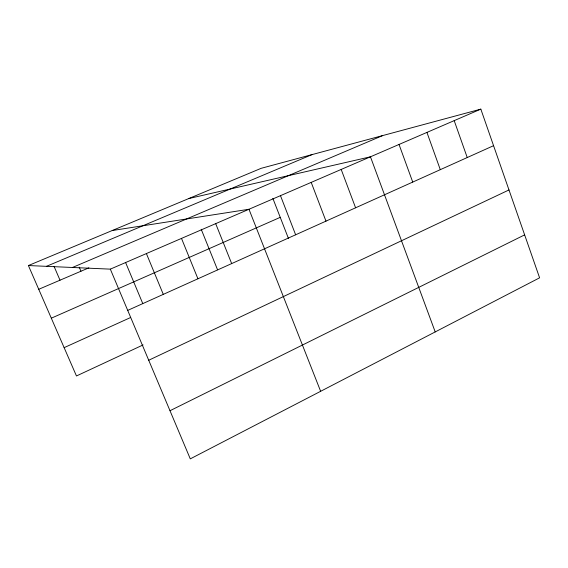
<?xml version="1.0" encoding="UTF-8"?>
<svg xmlns="http://www.w3.org/2000/svg" width="568" height="568" viewBox="0 0 568 568"><rect width="100%" height="100%" fill="white"/><g stroke="black" fill="none" stroke-linecap="round" stroke-linejoin="round"><path stroke-width="0.85" d="M169.995 410.721L524.633 234.868M148.724 360.247L508.985 189.946M143.079 344.932L76.46 375.966L28.4 265.547L261.173 168.313L480.833 109.134L539.6 277.816L190.287 458.866L110.327 269.14L28.4 265.547M64.134 347.651L130.583 317.526M127.715 310.391L493.564 145.685M51.312 318.186L280.244 217.345M110.327 269.14L480.833 109.134M38.738 289.297L88.892 267.833M72.477 267.478L382.669 135.582M46.448 266.342L311.896 154.652M188.832 198.537L370.457 156.803L435.209 331.925M112.216 230.537L248.976 209.265L320.636 391.302M54.052 266.356L60.009 280.187M79.236 267.18L80.961 271.227M125.521 262.338L142.731 303.482M146.395 253.562L163.293 294.373M181.497 238.404L197.934 278.781M201.221 229.28L217.558 269.8M215.684 223.643L231.673 263.587M272.86 198.36L288.416 238.375M280.478 195.662L295.637 234.79M311.207 182.385L325.982 221.129M341.19 169.441L355.596 207.796M399.034 144.464L412.73 182.072M426.937 132.408L440.299 169.662M454.194 120.636L467.237 157.535"/></g></svg>
